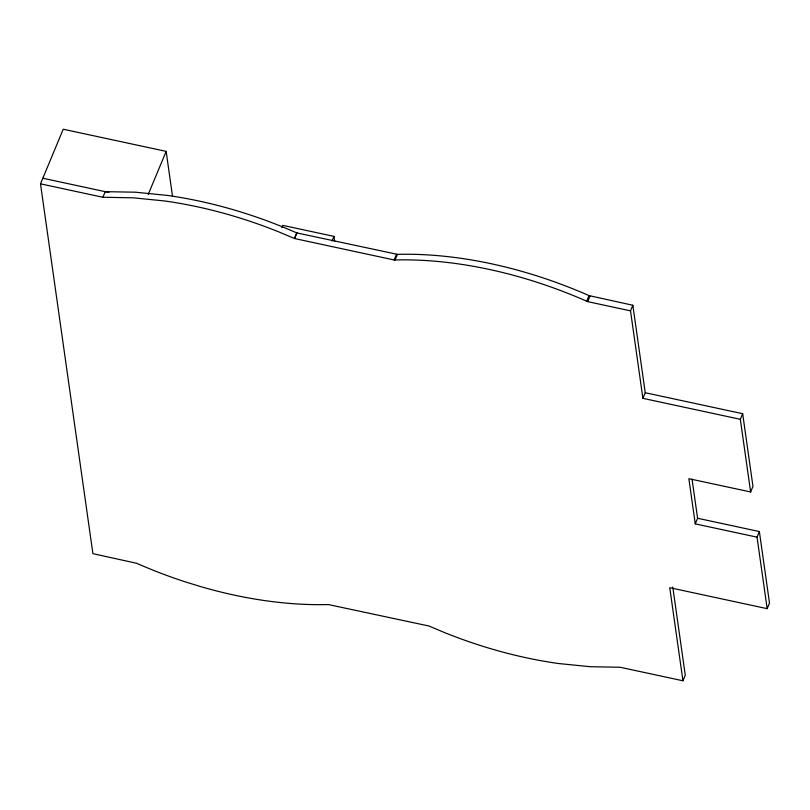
<?xml version="1.0" encoding="UTF-8"?>
<svg xmlns="http://www.w3.org/2000/svg" width="810" height="810" viewBox="0 0 810 810"><rect width="100%" height="100%" fill="white"/><g stroke="black" fill="none" stroke-linecap="round" stroke-linejoin="round"><path stroke-width="1.21" d="M672.786 587.058L685.27 675.176L682.941 680.775L620.106 667.258L590.227 666.711L558.677 663.542A290.668 162.121 22.6 0 1 444.852 632.711L428.905 625.998L328.333 604.554A290.668 162.121 22.6 0 1 201.396 586.825L185.044 581.793A290.668 162.121 22.6 0 1 136.738 563.304L92.907 553.665L40.5 183.84L63.231 129.225L166.151 151.379L172.53 196.354M40.5 183.84L102.88 197.265L105.229 191.666L135.533 192.203L167.083 195.382A290.668 162.121 22.6 0 1 280.908 226.203L296.855 232.915L397.426 254.36A290.668 162.121 22.6 0 1 589.022 295.609L632.843 305.248L645.246 392.728L642.907 398.338L740.33 419.307L750.627 491.974L688.854 478.68L695.263 523.867L757.036 537.162L767.171 608.664L669.749 587.696L682.941 680.775M148.179 194.552L166.151 151.379M281.769 227.701L282.741 225.362L333.953 236.388L334.662 241.4M332.009 241.056L333.953 236.388M102.88 197.265L133.194 197.812L164.754 200.981A290.668 162.121 22.6 0 1 278.569 231.802L294.516 238.525L394.146 259.969L396.475 254.36M394.146 259.969L395.088 259.969L397.426 254.36M395.088 259.969A290.668 162.121 22.6 0 1 586.683 301.209L589.022 295.609M586.683 301.209L587.696 301.634L590.034 296.035M642.907 398.338L630.514 310.858L632.843 305.248M695.263 523.867L697.592 518.268L692.054 479.176M740.33 419.307L742.669 413.707L645.246 392.728M750.627 491.974L752.966 486.375L742.669 413.707M757.036 537.162L759.365 531.562L697.592 518.268M767.171 608.664L769.5 603.065L759.365 531.562M108.894 192.456L42.829 178.23M587.696 301.634L630.514 310.858M296.825 232.905L294.496 238.515L296.855 232.915"/></g></svg>
